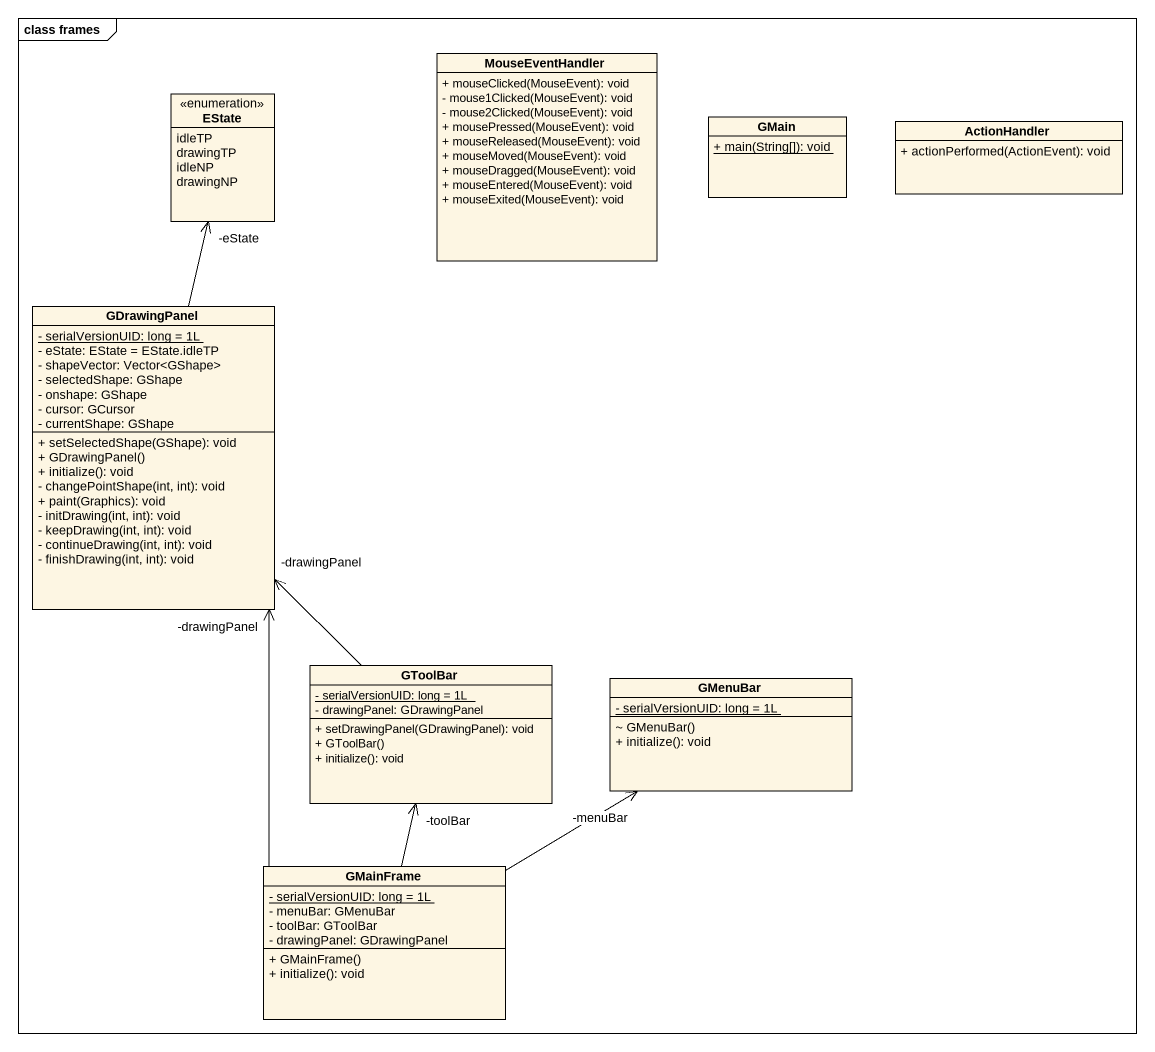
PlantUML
@startuml
mainframe class frames
hide circle
hide empty members
skinparam classAttributeIconSize 0
enum EState {
  idleTP
  drawingTP
  idleNP
  drawingNP
}
class MouseEventHandler {
  + mouseClicked(MouseEvent): void
  - mouse1Clicked(MouseEvent): void
  - mouse2Clicked(MouseEvent): void
  + mousePressed(MouseEvent): void
  + mouseReleased(MouseEvent): void
  + mouseMoved(MouseEvent): void
  + mouseDragged(MouseEvent): void
  + mouseEntered(MouseEvent): void
  + mouseExited(MouseEvent): void
}
class GMain {
  {static} + main(String[]): void
}
class ActionHandler {
  + actionPerformed(ActionEvent): void
}
class GDrawingPanel {
  {static} - serialVersionUID: long = 1L
  - eState: EState = EState.idleTP
  - shapeVector: Vector<GShape>
  - selectedShape: GShape
  - onshape: GShape
  - cursor: GCursor
  - currentShape: GShape
  + setSelectedShape(GShape): void
  + GDrawingPanel()
  + initialize(): void
  - changePointShape(int, int): void
  + paint(Graphics): void
  - initDrawing(int, int): void
  - keepDrawing(int, int): void
  - continueDrawing(int, int): void
  - finishDrawing(int, int): void
}
class GToolBar {
  {static} - serialVersionUID: long = 1L
  - drawingPanel: GDrawingPanel
  + setDrawingPanel(GDrawingPanel): void
  + GToolBar()
  + initialize(): void
}
class GMenuBar {
  {static} - serialVersionUID: long = 1L
  ~ GMenuBar()
  + initialize(): void
}
class GMainFrame {
  {static} - serialVersionUID: long = 1L
  - menuBar: GMenuBar
  - toolBar: GToolBar
  - drawingPanel: GDrawingPanel
  + GMainFrame()
  + initialize(): void
}
GDrawingPanel -up-> "-eState" EState
GToolBar -up-> "-drawingPanel" GDrawingPanel
GMainFrame -up-> "-drawingPanel" GDrawingPanel
GMainFrame -up-> "-toolBar" GToolBar
GMainFrame -up-> "-menuBar" GMenuBar
@enduml
